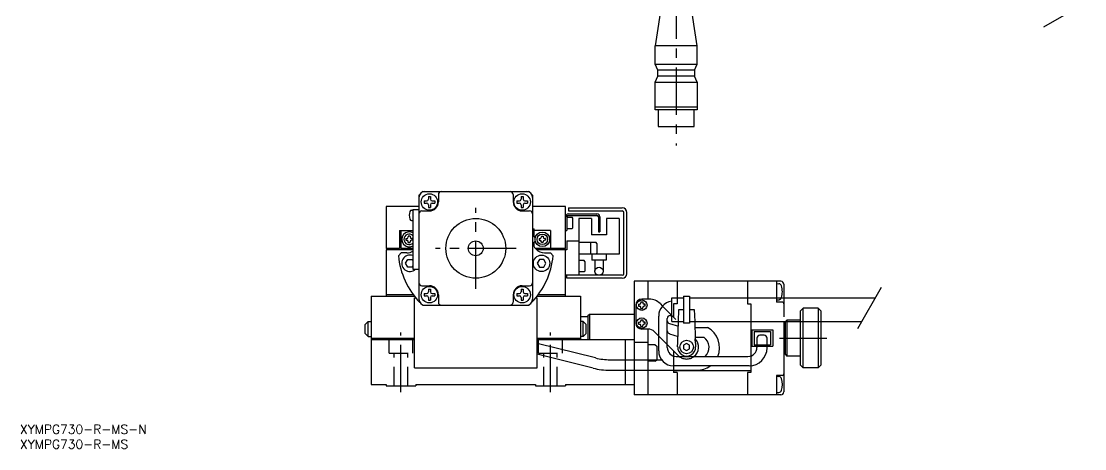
# Model space of a CAD drawing. Extents: x 0 to 408, y -8 to 421.
# Drawn here: x 0.4 to 355.9, y -8 to 134.9 of the extents above; entities that cross this region are included whole.
import ezdxf

# ---------------------------------------------------------------- set-up
doc = ezdxf.new("R2010")
doc.units = 0
doc.header["$LTSCALE"] = 0.5
doc.linetypes.add('CENTER', pattern=[50.8, 31.75, -6.35, 6.35, -6.35])
doc.linetypes.add('DASHED', pattern=[19.05, 12.7, -6.35])
for name, color, linetype in [('MSM_CENTER', 1, 'CENTER'), ('MSM_CONTINUOUS', 7, 'CONTINUOUS'), ('MSM_DASHED', 4, 'DASHED'), ('MSM_NARROW', 5, 'CONTINUOUS'), ('MSM_PART_NUMBER', 7, 'CONTINUOUS')]:
    doc.layers.add(name, color=color, linetype=linetype)
doc.styles.get("Standard").update_dxf_attribs({"font": 'txt.shx', "height": 3, "bigfont": 'bigfont.shx'})

# ---------------------------------------------------------------- blocks, each defined once
blk = doc.blocks.new('*U2')
at = {"layer": 'MSM_PART_NUMBER'}
blk.add_text('XYMPG730-R-MS-N', height=3, dxfattribs=at).set_placement((0, -3))
blk = doc.blocks.new('*U3')
at = {"layer": 'MSM_PART_NUMBER'}
blk.add_text('XYMPG730-R-MS', height=3, dxfattribs=at).set_placement((0, -8))

msp = doc.modelspace()

# ---------------------------------------------------------------- linework, layer by layer
at = {"layer": 'MSM_CENTER'}
for p, q in [((219.34, 144.9), (219.34, 93.39)), ((152.34, 45.5), (152.34, 72.5)), ((165.84, 59), (138.84, 59)), ((127.34, 10.86), (127.34, 30.88)), ((177.34, 10.86), (177.34, 30.88)), ((253.84, 29), (270.28, 29))]:
    msp.add_line(p, q, dxfattribs=at)
at = {"layer": 'MSM_CONTINUOUS'}
for p, q in [((214.65, 142), (212.34, 126.76)), ((226.34, 126.76), (224.02, 142)), ((226.34, 126.76), (212.34, 126.76)), ((212.34, 120.57), (212.34, 126.76)), ((226.34, 120.57), (226.34, 126.76)), ((213.19, 118.57), (212.34, 120.57)), ((212.34, 120.57), (226.34, 120.57)), ((213.19, 116.57), (213.19, 118.57)), ((225.49, 118.57), (213.19, 118.57)), ((225.49, 118.57), (226.34, 120.57)), ((225.49, 118.57), (225.49, 116.57)), ((212.34, 114.57), (213.19, 116.57)), ((212.34, 114.57), (226.34, 114.57)), ((212.34, 105.26), (212.34, 114.57)), ((225.49, 116.57), (213.19, 116.57)), ((226.34, 114.57), (225.49, 116.57)), ((226.34, 114.57), (226.34, 105.26)), ((212.34, 106.26), (226.34, 106.26)), ((226.34, 105.26), (212.34, 105.26)), ((213.34, 105.26), (213.34, 99.76)), ((225.34, 99.76), (225.34, 105.26)), ((213.34, 99.76), (225.34, 99.76)), ((133.34, 76.75), (133.34, 42)), ((134.59, 78), (170.09, 78)), ((135.04, 74.85), (135.04, 74.15)), ((135.04, 74.85), (135.91, 74.85)), ((136.49, 76.3), (136.49, 75.43)), ((136.49, 76.3), (137.19, 76.3)), ((137.19, 76.3), (137.19, 75.43)), ((137.77, 74.85), (138.64, 74.85)), ((138.64, 74.85), (138.64, 74.15)), ((139.84, 77), (139.84, 74.5)), ((164.84, 77), (164.84, 74.5)), ((166.04, 74.85), (166.04, 74.15)), ((166.04, 74.85), (166.91, 74.85)), ((167.49, 76.3), (168.19, 76.3)), ((167.49, 76.3), (167.49, 75.43)), ((168.19, 76.3), (168.19, 75.43)), ((168.77, 74.85), (169.64, 74.85)), ((169.64, 74.85), (169.64, 74.15)), ((171.34, 76.75), (171.34, 42)), ((122.34, 73), (122.34, 59)), ((133.34, 73), (122.34, 73)), ((130.8, 71.72), (131.34, 71.77)), ((131.34, 72), (131.34, 52)), ((131.34, 72), (133.34, 72)), ((134.34, 71.5), (136.84, 71.5)), ((135.04, 74.15), (135.91, 74.15)), ((136.49, 73.57), (136.49, 72.7)), ((136.49, 72.7), (137.19, 72.7)), ((137.19, 73.57), (137.19, 72.7)), ((137.77, 74.15), (138.64, 74.15)), ((166.04, 74.15), (166.91, 74.15)), ((167.49, 73.57), (167.49, 72.7)), ((167.49, 72.7), (168.19, 72.7)), ((167.84, 71.5), (170.34, 71.5)), ((168.19, 73.57), (168.19, 72.7)), ((168.77, 74.15), (169.64, 74.15)), ((182.34, 73), (171.34, 73)), ((182.34, 59), (182.34, 73)), ((183.34, 72.5), (201.34, 72.5)), ((183.34, 72.5), (183.34, 71.5)), ((183.34, 71.5), (201.34, 71.5)), ((130.81, 68.33), (131.34, 68.28)), ((182.84, 69.5), (182.84, 65)), ((182.84, 69.4), (184.54, 69.4)), ((183.34, 70.5), (192.84, 70.5)), ((183.34, 70), (192.84, 70)), ((184.84, 69.1), (184.54, 69.4)), ((184.84, 65.9), (184.84, 69.1)), ((191.04, 69), (186.84, 69)), ((186.84, 69), (186.84, 50)), ((191.04, 69), (191.04, 63.5)), ((193.34, 69.5), (193.34, 64.5)), ((193.84, 69.5), (193.84, 64.5)), ((196.04, 69), (196.04, 63.5)), ((200.24, 69), (196.04, 69)), ((200.24, 69), (200.24, 57)), ((201.84, 50.5), (201.84, 71)), ((202.84, 50.5), (202.84, 71)), ((126.84, 65), (126.84, 59)), ((126.84, 65), (131.34, 65)), ((127.34, 65), (127.34, 59)), ((171.34, 65.5), (171.84, 65.5)), ((171.84, 62.91), (171.84, 65.5)), ((177.34, 65), (171.84, 65)), ((177.34, 65), (177.34, 59)), ((182.34, 65), (182.84, 65)), ((182.84, 65.6), (184.54, 65.6)), ((184.84, 65.9), (184.54, 65.6)), ((193.34, 64.5), (193.84, 64.5)), ((128.99, 62.3), (129.29, 62.3)), ((128.99, 62.3), (128.99, 61.7)), ((128.99, 61.7), (129.29, 61.7)), ((129.79, 63.1), (129.79, 62.8)), ((130.39, 63.1), (129.79, 63.1)), ((129.79, 60.9), (129.79, 61.2)), ((129.79, 60.9), (130.39, 60.9)), ((130.39, 63.1), (130.39, 62.8)), ((130.39, 60.9), (130.39, 61.2)), ((131.19, 62.3), (130.89, 62.3)), ((131.19, 61.7), (130.89, 61.7)), ((131.19, 62.3), (131.19, 61.7)), ((172.21, 62.55), (171.34, 63.41)), ((172.21, 61.45), (171.42, 60.67)), ((171.84, 59.56), (171.84, 61.09)), ((173.49, 62.3), (173.79, 62.3)), ((173.49, 62.3), (173.49, 61.7)), ((173.49, 61.7), (173.79, 61.7)), ((174.29, 63.1), (174.29, 62.8)), ((174.29, 63.1), (174.89, 63.1)), ((174.29, 60.9), (174.29, 61.2)), ((174.89, 60.9), (174.29, 60.9)), ((174.89, 63.1), (174.89, 62.8)), ((174.89, 60.9), (174.89, 61.2)), ((175.69, 62.3), (175.39, 62.3)), ((175.69, 61.7), (175.39, 61.7)), ((175.69, 62.3), (175.69, 61.7)), ((182.84, 61.5), (186.84, 61.5)), ((182.84, 61.5), (182.84, 58.5)), ((190.84, 61), (186.84, 61)), ((190.84, 57), (190.84, 61)), ((192.54, 60.9), (190.84, 60.9)), ((196.04, 63.5), (191.04, 63.5)), ((192.84, 60.6), (192.54, 60.9)), ((192.84, 60.6), (192.84, 57.4)), ((126.84, 59), (122.34, 59)), ((122.34, 58.5), (122.34, 43)), ((131.34, 58.5), (122.34, 58.5)), ((127.38, 57.5), (126.46, 56.5)), ((131.34, 59), (127.34, 59)), ((129.34, 57.5), (127.38, 57.5)), ((182.34, 59), (172.22, 59)), ((182.84, 58.5), (172.69, 58.5)), ((175.34, 57.5), (177.29, 57.5)), ((177.29, 57.5), (178.22, 56.5)), ((182.34, 43), (182.34, 58.5)), ((200.24, 57), (186.84, 57)), ((192.54, 57.1), (190.84, 57.1)), ((191.14, 57), (191.14, 55)), ((192.84, 57.4), (192.54, 57.1)), ((195.94, 57), (195.94, 55)), ((128.89, 54), (129.62, 55.25)), ((129.62, 52.75), (128.89, 54)), ((129.62, 55.25), (131.06, 55.25)), ((131.06, 55.25), (131.34, 54.77)), ((173.62, 55.25), (172.89, 54)), ((172.89, 54), (173.62, 52.75)), ((175.06, 55.25), (173.62, 55.25)), ((175.78, 54), (175.06, 55.25)), ((175.06, 52.75), (175.78, 54)), ((188.54, 54.9), (186.84, 54.9)), ((188.84, 54.6), (188.54, 54.9)), ((188.84, 54.6), (188.84, 51.4)), ((195.94, 55), (191.14, 55)), ((192.19, 55), (192.19, 51.35)), ((194.89, 55), (194.89, 51.35)), ((131.06, 52.75), (129.62, 52.75)), ((131.34, 53.23), (131.06, 52.75)), ((131.34, 52), (133.34, 52)), ((173.62, 52.75), (175.06, 52.75)), ((201.34, 50), (182.34, 50)), ((182.84, 49), (182.84, 50)), ((188.54, 51.1), (186.84, 51.1)), ((188.84, 51.4), (188.54, 51.1)), ((134.34, 46.5), (136.84, 46.5)), ((167.84, 46.5), (170.34, 46.5)), ((201.34, 49), (182.84, 49)), ((254.34, 48), (205.34, 48)), ((205.34, 48), (205.34, 21.75)), ((209.84, 48), (209.84, 42)), ((219.64, 48), (219.64, 42.5)), ((243.14, 48), (243.14, 42.5)), ((252.84, 48), (252.84, 42.5)), ((252.84, 47.25), (253.69, 47.18)), ((255.34, 47), (255.34, 42.5)), ((117.34, 43), (117.34, 13.5)), ((117.34, 43), (131.84, 43)), ((131.46, 43.5), (122.34, 43.5)), ((135.04, 43.85), (135.04, 43.15)), ((135.04, 43.85), (135.91, 43.85)), ((135.04, 43.15), (135.91, 43.15)), ((136.49, 45.3), (137.19, 45.3)), ((136.49, 45.3), (136.49, 44.43)), ((137.19, 45.3), (137.19, 44.43)), ((137.77, 43.85), (138.64, 43.85)), ((137.77, 43.15), (138.64, 43.15)), ((138.64, 43.85), (138.64, 43.15)), ((139.84, 43.5), (139.84, 41)), ((164.84, 43.5), (164.84, 41)), ((166.04, 43.85), (166.04, 43.15)), ((166.04, 43.85), (166.91, 43.85)), ((166.04, 43.15), (166.91, 43.15)), ((167.49, 45.3), (168.19, 45.3)), ((167.49, 45.3), (167.49, 44.43)), ((168.19, 45.3), (168.19, 44.43)), ((168.77, 43.85), (169.64, 43.85)), ((168.77, 43.15), (169.64, 43.15)), ((169.64, 43.85), (169.64, 43.15)), ((172.83, 43), (187.34, 43)), ((182.34, 43.5), (173.21, 43.5)), ((187.34, 43), (187.34, 28.5)), ((221.84, 43), (221.84, 34)), ((221.84, 43), (223.84, 43)), ((223.84, 43), (223.84, 34)), ((131.84, 19), (131.84, 42.5)), ((131.84, 42.5), (132.24, 42.5)), ((134.59, 40), (170.09, 40)), ((136.49, 42.57), (136.49, 41.7)), ((136.49, 41.7), (137.19, 41.7)), ((137.19, 42.57), (137.19, 41.7)), ((167.49, 42.57), (167.49, 41.7)), ((167.49, 41.7), (168.19, 41.7)), ((168.19, 42.57), (168.19, 41.7)), ((172.43, 42.5), (172.84, 42.5)), ((172.84, 19), (172.84, 42.5)), ((205.84, 40), (205.84, 34)), ((206.74, 40.3), (206.74, 39.7)), ((206.74, 40.3), (207.04, 40.3)), ((206.74, 39.7), (207.04, 39.7)), ((207.54, 41.1), (207.54, 40.8)), ((207.54, 41.1), (208.14, 41.1)), ((207.54, 38.9), (207.54, 39.2)), ((210.42, 42), (207.84, 42)), ((208.14, 41.1), (208.14, 40.8)), ((208.14, 38.9), (208.14, 39.2)), ((208.94, 40.3), (208.64, 40.3)), ((208.94, 39.7), (208.64, 39.7)), ((208.94, 39.7), (208.94, 40.3)), ((213.96, 40.54), (214.79, 39.71)), ((217.84, 34.5), (217.84, 42.5)), ((217.84, 42.5), (221.84, 42.5)), ((223.84, 42.5), (285.99, 42.5)), ((187.34, 36.25), (189.84, 36.25)), ((189.84, 36.5), (190.34, 37)), ((189.84, 36.5), (189.84, 28.5)), ((190.34, 37), (205.34, 37)), ((190.34, 37), (190.34, 28.5)), ((207.54, 38.9), (208.14, 38.9)), ((213.49, 24.71), (213.49, 36.35)), ((216.38, 25.84), (216.38, 35.56)), ((217.38, 36.56), (217.84, 36.56)), ((115.38, 33.5), (116.38, 34.5)), ((115.38, 30.5), (115.38, 33.5)), ((116.38, 29.5), (116.38, 34.5)), ((116.38, 34.5), (117.34, 34.5)), ((188.28, 34.5), (187.34, 34.5)), ((188.28, 29.5), (188.28, 34.5)), ((189.28, 33.5), (188.28, 34.5)), ((189.28, 30.5), (189.28, 33.5)), ((206.74, 33.7), (206.74, 34.3)), ((206.74, 34.3), (207.04, 34.3)), ((206.74, 33.7), (207.04, 33.7)), ((207.54, 35.1), (207.54, 34.8)), ((207.54, 35.1), (208.14, 35.1)), ((207.54, 32.9), (207.54, 33.2)), ((207.54, 32.9), (208.14, 32.9)), ((209.94, 32), (207.84, 32)), ((208.14, 35.1), (208.14, 34.8)), ((208.14, 32.9), (208.14, 33.2)), ((208.94, 34.3), (208.64, 34.3)), ((208.94, 33.7), (208.64, 33.7)), ((208.94, 33.7), (208.94, 34.3)), ((209.84, 32), (209.84, 21.75)), ((217.1, 33.85), (220.08, 33)), ((217.84, 34.5), (221.84, 34.5)), ((219.99, 34.5), (220.13, 34.37)), ((220.03, 31.49), (220.13, 34.5)), ((223.84, 34), (221.84, 34)), ((223.84, 34.5), (281.37, 34.5)), ((225.54, 34.5), (225.74, 28.75)), ((225.61, 32.56), (229.83, 32.56)), ((244.34, 34.5), (244.34, 17.5)), ((255.34, 34.5), (255.34, 11)), ((255.84, 23.5), (255.84, 34.5)), ((256.34, 34.5), (256.34, 23)), ((260.84, 34.5), (260.84, 20)), ((261.84, 19), (261.84, 34.5)), ((266.84, 34.5), (266.84, 19)), ((267.84, 20), (267.84, 34.5)), ((115.38, 30.5), (116.38, 29.5)), ((116.38, 29.5), (117.34, 29.5)), ((117.34, 29), (131.84, 29)), ((117.34, 28.5), (131.84, 28.5)), ((172.84, 29), (187.34, 29)), ((172.84, 28.5), (205.34, 28.5)), ((188.28, 29.5), (187.34, 29.5)), ((189.28, 30.5), (188.28, 29.5)), ((202.34, 28.5), (202.34, 21.75)), ((212.06, 31.12), (213.49, 29.69)), ((217.06, 30.47), (219.96, 29.49)), ((219.89, 27.49), (220.03, 31.49)), ((225.73, 29.25), (228.55, 29.25)), ((225.8, 27.26), (225.74, 28.75)), ((244.64, 31.75), (251.64, 31.75)), ((244.64, 31.75), (244.64, 26.25)), ((245.44, 31.25), (245.44, 26.75)), ((245.44, 31.25), (250.84, 31.25)), ((246.35, 28.94), (246.35, 25.84)), ((248.72, 29.94), (247.35, 29.94)), ((249.72, 25.71), (249.72, 28.94)), ((250.84, 31.25), (250.84, 26.75)), ((251.64, 31.75), (251.64, 26.25)), ((255.34, 31.5), (255.84, 31.5)), ((192.39, 22.34), (172.84, 27.21)), ((209.84, 27.5), (205.34, 27.5)), ((212.34, 26.75), (209.84, 26.75)), ((212.34, 26.75), (212.84, 26.25)), ((212.84, 26.25), (212.84, 21.75)), ((216.38, 26.81), (220.01, 23.17)), ((219.84, 26.1), (219.89, 27.49)), ((222.84, 27.15), (221.84, 26.58)), ((221.84, 26.58), (221.84, 25.42)), ((221.84, 25.42), (222.84, 24.85)), ((223.84, 26.58), (222.84, 27.15)), ((222.84, 24.85), (223.84, 25.42)), ((223.84, 25.42), (223.84, 26.58)), ((225.8, 27.26), (225.84, 26.1)), ((244.64, 26.25), (246.35, 26.25)), ((245.44, 26.75), (246.35, 26.75)), ((249.72, 26.75), (250.84, 26.75)), ((249.72, 26.25), (251.64, 26.25)), ((255.34, 26.5), (255.84, 26.5)), ((191.54, 18.95), (172.84, 23.61)), ((197.22, 21.75), (214.45, 21.75)), ((218.44, 24.74), (218.44, 22.99)), ((219.38, 22.84), (243.35, 22.84)), ((255.84, 23.5), (256.34, 23)), ((260.84, 23), (256.34, 23)), ((131.84, 19), (172.84, 19)), ((197.22, 18.25), (226.23, 18.25)), ((202.34, 18.25), (202.34, 13.5)), ((205.34, 18.25), (205.34, 10)), ((209.84, 18.25), (209.84, 10)), ((218.44, 18.25), (218.44, 17.5)), ((244.34, 18), (218.44, 18)), ((243.72, 19.71), (218.49, 19.71)), ((260.84, 20), (261.84, 19)), ((266.84, 19), (261.84, 19)), ((266.84, 19), (267.84, 20)), ((219.64, 17.5), (218.44, 17.5)), ((219.64, 17.5), (219.64, 10)), ((244.34, 17.5), (243.14, 17.5)), ((243.14, 17.5), (243.14, 10)), ((252.84, 16.4), (252.84, 10)), ((252.84, 16.25), (253.69, 16.18)), ((254.84, 16.5), (252.94, 16.5)), ((117.34, 13.5), (122.34, 13.5)), ((122.34, 13.5), (122.34, 13)), ((122.34, 13), (132.34, 13)), ((132.34, 13.5), (132.34, 13)), ((132.34, 13.5), (172.34, 13.5)), ((172.34, 13.5), (172.34, 13)), ((172.34, 13), (182.34, 13)), ((182.34, 13.5), (182.34, 13)), ((182.34, 13.5), (205.34, 13.5)), ((252.84, 10.75), (253.69, 10.82)), ((254.34, 10), (205.34, 10))]:
    msp.add_line(p, q, dxfattribs=at)
for centre, radius in [((136.84, 74.5), 2.75), ((167.84, 74.5), 2.75), ((152.34, 59), 10), ((174.59, 62), 2.44), ((152.34, 59), 2.5), ((174.59, 62), 1.75), ((174.34, 54), 2.75), ((193.54, 51.35), 1.35), ((136.84, 43.5), 2.75), ((167.84, 43.5), 2.75), ((207.84, 40), 1.75), ((207.84, 34), 1.75), ((222.84, 26), 2.25)]:
    msp.add_circle(centre, radius, dxfattribs=at)
for centre, radius, start, end in [((135.34, 76), 2, 90, 180), ((152.34, 59), 26, 135.9303, 136.9509), ((152.34, 59), 26, 133.0491, 134.0697), ((135.91, 75.43), 0.579, 270, 0), ((137.77, 75.43), 0.579, 180, 270), ((140.84, 77), 1, 90, 180), ((163.84, 77), 1, 0, 90), ((166.91, 75.43), 0.579, 270, 0), ((168.77, 75.43), 0.579, 180, 270), ((169.34, 76), 2, 0, 90), ((152.34, 59), 26, 45.9303, 46.9509), ((152.34, 59), 26, 43.0491, 44.0697), ((134.61, 70.03), 4.5, 163.4127, 196.3877), ((130.85, 71.15), 0.58, 95, 163.4127), ((134.34, 70.5), 1, 90, 180), ((135.91, 73.57), 0.579, 0, 90), ((136.84, 74.5), 3, 270, 0), ((137.77, 73.57), 0.579, 90, 180), ((167.84, 74.5), 3, 180, 270), ((166.91, 73.57), 0.579, 0, 90), ((168.77, 73.57), 0.579, 90, 180), ((170.34, 70.5), 1, 0, 90), ((201.34, 71), 1.5, 0, 90), ((201.34, 71), 0.5, 0, 90), ((130.86, 68.93), 0.6, 196.3877, 265), ((183.34, 69.5), 1, 90, 180), ((183.34, 69.5), 0.5, 90, 180), ((192.84, 69.5), 1, 0, 90), ((192.84, 69.5), 0.5, 0, 90), ((130.09, 62), 2.5, 59.9999, 300.0001), ((130.09, 62), 1.75, 44.4152, 315.5848), ((129.29, 62.8), 0.5, 270, 0), ((129.29, 61.2), 0.5, 0, 90), ((130.89, 62.8), 0.5, 180, 270), ((130.89, 61.2), 0.5, 90, 180), ((175.34, 61.5), 4, 180, 270), ((173.79, 62.8), 0.5, 270, 0), ((173.79, 61.2), 0.5, 0, 90), ((175.39, 62.8), 0.5, 180, 270), ((175.39, 61.2), 0.5, 90, 180), ((129.34, 61.5), 4, 270, 300), ((152.34, 59), 26, 185.5112, 224.0697), ((130.34, 54), 2.75, 68.6763, 313.3418), ((152.34, 59), 26, 315.9303, 354.4888), ((201.34, 50.5), 0.5, 270, 0), ((201.34, 50.5), 1.5, 270, 0), ((134.34, 47.5), 1, 180, 270), ((136.84, 43.5), 3, 0, 90), ((167.84, 43.5), 3, 90, 180), ((170.34, 47.5), 1, 270, 0), ((253.6, 46.18), 1, 16.2569, 84.9998), ((254.34, 47), 1, 0, 90), ((247.84, 44.5), 7, 0, 16.257), ((135.91, 44.43), 0.579, 270, 0), ((135.91, 42.57), 0.579, 0, 90), ((137.77, 44.43), 0.579, 180, 270), ((137.77, 42.57), 0.579, 90, 180), ((166.91, 44.43), 0.579, 270, 0), ((166.91, 42.57), 0.579, 0, 90), ((168.77, 44.43), 0.579, 180, 270), ((168.77, 42.57), 0.579, 90, 180), ((247.84, 44.5), 7, 343.743, 360), ((135.34, 42), 2, 180, 270), ((152.34, 59), 26, 225.9303, 226.9509), ((140.84, 41), 1, 180, 270), ((163.84, 41), 1, 270, 0), ((169.34, 42), 2, 270, 0), ((152.34, 59), 26, 313.0491, 314.0697), ((207.84, 40), 2, 90, 180), ((207.04, 40.8), 0.5, 270, 0), ((207.04, 39.2), 0.5, 0, 90), ((208.64, 40.8), 0.5, 180, 270), ((208.64, 39.2), 0.5, 90, 180), ((210.42, 37), 5, 45, 90), ((218.49, 36.35), 5, 97.4531, 180), ((253.6, 42.82), 1, 341.3181, 343.7431), ((217.38, 35.56), 1, 90, 180), ((207.84, 34), 2, 180, 270), ((207.04, 34.8), 0.5, 270, 0), ((207.04, 33.2), 0.5, 0, 90), ((208.64, 34.8), 0.5, 180, 270), ((208.64, 33.2), 0.5, 90, 180), ((209.94, 29), 3, 45, 90), ((217.38, 34.81), 1, 180, 254.0151), ((226.23, 25.86), 7.61, 336.6055, 61.7246), ((217.38, 31.42), 1, 180, 251.393), ((222.84, 26), 4, 307.7326, 43.4096), ((226.23, 25.86), 4.11, 312.6414, 55.6586), ((247.35, 28.94), 1, 90, 180), ((248.72, 28.94), 1, 0, 90), ((219.38, 25.84), 3, 180, 270), ((222.84, 26), 3, 178, 2), ((243.35, 25.84), 3, 270, 0), ((243.72, 25.71), 6, 270, 0), ((197.22, 41.75), 20, 256.013, 270), ((218.49, 24.71), 5, 180, 270), ((222.84, 26), 4, 225, 232.2674), ((197.22, 41.75), 23.5, 256.013, 270), ((226.23, 25.86), 7.61, 270, 306.0533), ((252.94, 16.4), 0.1, 90, 180), ((253.6, 15.18), 1, 16.2569, 84.9998), ((247.84, 13.5), 7, 343.743, 16.257), ((254.84, 17), 0.5, 270, 0), ((253.6, 11.82), 1, 275.0002, 343.7431), ((254.34, 11), 1, 270, 0)]:
    msp.add_arc(centre, radius, start, end, dxfattribs=at)
at = {"layer": 'MSM_DASHED'}
for p, q in [((214.79, 39.71), (219.99, 34.5)), ((218.44, 40.45), (218.44, 36.06)), ((219.64, 40.45), (218.44, 40.45)), ((219.64, 42.5), (219.64, 40.45)), ((243.14, 42.5), (243.14, 40.45)), ((243.14, 40.45), (244.34, 40.45)), ((244.34, 40.45), (244.34, 34.5)), ((252.84, 42.5), (252.84, 41)), ((252.84, 41.75), (253.69, 41.82)), ((254.84, 41), (252.84, 41)), ((255.34, 42.5), (255.34, 34.5)), ((220.13, 34.5), (220.27, 38.5)), ((220.27, 38.5), (221.84, 38.5)), ((223.84, 38.5), (225.4, 38.5)), ((225.4, 38.5), (225.54, 34.5)), ((260.84, 38), (261.84, 39)), ((260.84, 38), (260.84, 34.5)), ((266.84, 39), (261.84, 39)), ((261.84, 34.5), (261.84, 39)), ((266.84, 39), (267.84, 38)), ((266.84, 39), (266.84, 34.5)), ((267.84, 34.5), (267.84, 38)), ((255.84, 34.5), (256.34, 35)), ((260.84, 35), (256.34, 35)), ((256.34, 35), (256.34, 34.5)), ((123.34, 24), (123.34, 28.5)), ((131.34, 24), (131.34, 28.5)), ((173.34, 24), (173.34, 28.5)), ((181.34, 24), (181.34, 28.5)), ((213.49, 29.69), (216.38, 26.81)), ((246.35, 26.75), (249.72, 26.75)), ((246.35, 26.25), (249.72, 26.25)), ((123.34, 24), (131.34, 24)), ((125.09, 13), (125.09, 24)), ((129.59, 13), (129.59, 24)), ((173.34, 24), (181.34, 24)), ((175.09, 13), (175.09, 24)), ((179.59, 13), (179.59, 24)), ((202.34, 21.75), (202.34, 18.25)), ((205.34, 21.75), (205.34, 18.25)), ((209.84, 21.75), (209.84, 18.25)), ((212.34, 21.25), (212.84, 21.75)), ((218.44, 22.99), (218.44, 18.25)), ((212.34, 21.25), (209.84, 21.25))]:
    msp.add_line(p, q, dxfattribs=at)
for centre, radius, start, end in [((253.6, 42.82), 1, 275.0002, 341.3181), ((254.84, 40.5), 0.5, 0, 90), ((222.84, 26), 4, 232.2674, 307.7326)]:
    msp.add_arc(centre, radius, start, end, dxfattribs=at)
at = {"layer": 'MSM_NARROW'}
for p, q in [((355.93, 140.91), (342.12, 132.94)), ((280.04, 32.19), (288.01, 46))]:
    msp.add_line(p, q, dxfattribs=at)

# ---------------------------------------------------------------- block references
at = {"layer": 'MSM_CONTINUOUS'}
for name in ['*U2', '*U3']:
    msp.add_blockref(name, (0, 0), dxfattribs=at)

doc.saveas('drawing.dxf')
